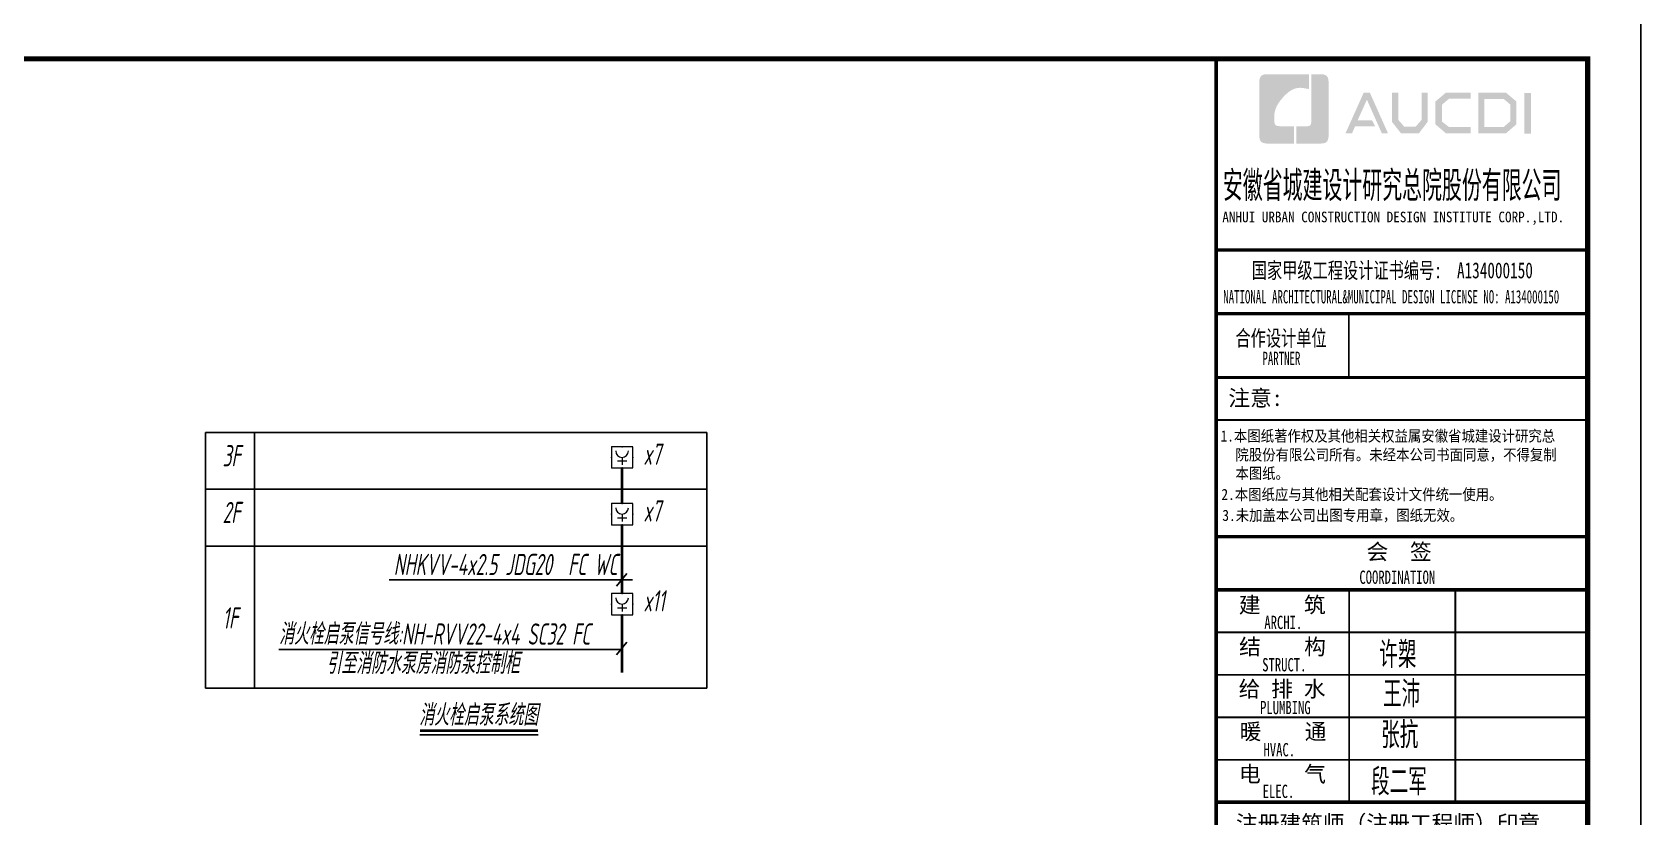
# Model space of a CAD drawing. Extents: x 491024 to 1725648, y 860327 to 1705161.
# Drawn here: x 579919 to 610215, y 988673 to 1003450 of the extents above; entities that cross this region are included whole.
import ezdxf
from ezdxf.enums import TextEntityAlignment as Align

# ---------------------------------------------------------------- set-up
doc = ezdxf.new("R2010")
doc.units = 0
doc.header["$LTSCALE"] = 1000
doc.header["$MEASUREMENT"] = 0
for name, color, linetype in [('!!DIM-动力', 7, 'Continuous'), ('DIM-照明', 3, 'Continuous'), ('PUB_TITLE', 7, 'Continuous'), ('WIRE-通讯', 4, 'Continuous'), ('图框', 140, 'Continuous'), ('图签文字', 147, 'Continuous')]:
    doc.layers.add(name, color=color, linetype=linetype)
doc.layers.add('EQUIP-消防', color=3, linetype='Continuous', lineweight=18)
doc.styles.add('HT', font='simhei.ttf')
doc.styles.add('HZTXT', font='gbeitc.shx', dxfattribs={"width": 0.8, "height": 400, "bigfont": 'hztxt.shx'})
doc.styles.get("Standard").update_dxf_attribs({"font": 'gbenor.shx', "bigfont": 'gbcbig.shx'})
doc.styles.add('建筑图签-1', font='simhei.ttf', dxfattribs={"width": 0.7})
doc.styles.add('建筑图签-2', font='TXT.shx', dxfattribs={"width": 0.5, "bigfont": 'HZTXT.shx'})

# ---------------------------------------------------------------- blocks, each defined once
blk = doc.blocks.new('院标1')
h = blk.add_hatch(color=150)
h.dxf.hatch_style = 1
h.set_gradient(color1=(33, 113, 253), color2=(33, 113, 253), tint=1, name='INVCURVED')
edge = h.paths.add_edge_path()
edge.add_spline(control_points=[(116373, 648379), (116379, 648379), (116382, 648379), (116391, 648379), (116391, 648379), (116391, 648379), (116616, 648379), (116616, 648379), (116616, 648379), (116616, 648379), (116616, 648054), (116616, 648054), (116616, 648054), (116616, 648054), (116108, 648054), (116108, 648054), (116108, 648054), (116028, 648054), (115963, 648111), (115963, 648199), (115963, 648199), (115963, 648199), (115963, 649215), (115963, 649215), (115963, 649215), (115963, 649295), (116018, 649360), (116108, 649360), (116108, 649360), (116108, 649360), (116897, 649360), (116897, 649360), (116897, 649360), (116897, 649360), (116897, 649080), (116897, 649080), (116897, 649080), (116897, 649080), (116566, 649140), (116356, 648859), (116356, 648859), (116245, 648719), (116240, 648545), (116247, 648466), (116247, 648466), (116254, 648386), (116247, 648466), (116247, 648466), (116247, 648466), (116247, 648466), (116258, 648374), (116373, 648379)], knot_values=[0, 0, 0, 0, 0.071429, 0.071429, 0.071429, 0.107143, 0.142857, 0.142857, 0.142857, 0.178571, 0.214286, 0.214286, 0.214286, 0.25, 0.285714, 0.285714, 0.285714, 0.321429, 0.357143, 0.357143, 0.357143, 0.392857, 0.428571, 0.428571, 0.428571, 0.464286, 0.5, 0.5, 0.5, 0.535714, 0.571429, 0.571429, 0.571429, 0.607143, 0.642857, 0.642857, 0.642857, 0.678571, 0.714286, 0.714286, 0.714286, 0.75, 0.785714, 0.785714, 0.785714, 0.821429, 0.857143, 0.857143, 0.857143, 0.928571, 1, 1, 1, 1], degree=3, periodic=0)
h = blk.add_hatch(color=150)
h.dxf.hatch_style = 1
h.set_gradient(color1=(33, 113, 253), color2=(33, 113, 253), tint=1, name='INVCURVED')
edge = h.paths.add_edge_path()
edge.add_spline(control_points=[(117268, 649215), (117268, 649215), (117268, 648199), (117268, 648199), (117268, 648199), (117268, 648114), (117212, 648054), (117123, 648054), (117123, 648054), (117123, 648054), (116663, 648054), (116663, 648054), (116663, 648054), (116663, 648054), (116663, 648379), (116663, 648379), (116663, 648379), (116663, 648379), (116865, 648379), (116865, 648379), (116865, 648379), (116907, 648379), (116941, 648413), (116941, 648455), (116941, 648455), (116941, 648455), (116941, 649360), (116941, 649360), (116941, 649360), (116941, 649360), (117123, 649360), (117123, 649360), (117123, 649360), (117204, 649360), (117268, 649306), (117268, 649215)], knot_values=[0, 0, 0, 0, 0.1, 0.1, 0.1, 0.15, 0.2, 0.2, 0.2, 0.25, 0.3, 0.3, 0.3, 0.35, 0.4, 0.4, 0.4, 0.45, 0.5, 0.5, 0.5, 0.55, 0.6, 0.6, 0.6, 0.65, 0.7, 0.7, 0.7, 0.75, 0.8, 0.8, 0.8, 0.9, 1, 1, 1, 1], degree=3, periodic=0)
blk = doc.blocks.new('2q3q2342q35q2343r5q23rwetr')
at = {"layer": 'PUB_TITLE'}
h = blk.add_hatch(color=147, dxfattribs=at)
h.paths.add_polyline_path([(3533426, 3160669), (3533552, 3160669), (3533552, 3159898), (3533426, 3159898)])
h.paths.add_polyline_path([(3532673, 3160552), (3532673, 3160026), (3533034, 3160026), (3533158, 3160133), (3533158, 3160451), (3533038, 3160552)], flags=16)
h.paths.add_polyline_path([(3532555, 3160670), (3532555, 3159908), (3533078, 3159908), (3533276, 3160078), (3533276, 3160506), (3533081, 3160670)])
h.paths.add_polyline_path([(3532412, 3160674), (3532412, 3160558), (3532005, 3160558), (3531873, 3160447), (3531873, 3160128), (3532005, 3160025), (3532415, 3160025), (3532415, 3159904), (3531951, 3159904), (3531748, 3160078), (3531748, 3160506), (3531947, 3160674)])
h.paths.add_polyline_path([(3530929, 3160672), (3531050, 3160672), (3531050, 3160161), (3531164, 3160030), (3531375, 3160030), (3531489, 3160161), (3531489, 3160672), (3531603, 3160672), (3531603, 3160124), (3531438, 3159907), (3531101, 3159907), (3530929, 3160126)])
h.paths.add_polyline_path([(3530398, 3160671), (3530515, 3160671), (3530857, 3159906), (3530741, 3159906), (3530459, 3160540), (3530284, 3160152), (3530556, 3160152), (3530616, 3160037), (3530236, 3160037), (3530177, 3159904), (3530054, 3159904)])
at = {"layer": '图框'}
for p, q in [((3527618, 3157710), (3534618, 3157710)), ((3527618, 3157710), (3534618, 3157710)), ((3527618, 3156510), (3534618, 3156510))]:
    blk.add_line(p, q, dxfattribs=at)
for points, const_width in [([(3527618, 3121310), (3527618, 3161310)], 70), ([(3527618, 3157710), (3534618, 3157710)], 60), ([(3527618, 3156510), (3534618, 3156510)], 60), ([(3527618, 3156510), (3534618, 3156510)], 60), ([(3530118, 3156510), (3530118, 3155310)], 35), ([(3527618, 3155310), (3534618, 3155310)], 60), ([(3527618, 3155310), (3534618, 3155310)], 60), ([(3527618, 3154510), (3534618, 3154510)], 35), ([(3527626, 3152310), (3534626, 3152310)], 60), ([(3527626, 3151310), (3534626, 3151310)], 70), ([(3527626, 3151310), (3534626, 3151310)], 70), ([(3530126, 3151310), (3530126, 3147310)], 35), ([(3532126, 3151310), (3532126, 3147310)], 35), ([(3527626, 3150510), (3534626, 3150510)], 35), ([(3527626, 3149710), (3534626, 3149710)], 35), ([(3527626, 3148910), (3534626, 3148910)], 35), ([(3527626, 3148110), (3534626, 3148110)], 35), ([(3527626, 3147310), (3534626, 3147310)], 70)]:
    blk.add_lwpolyline(points, dxfattribs=dict(at, const_width=const_width))
blk.add_blockref('院标1', (3412469, 2511661))
at = {"layer": 'PUB_TITLE', "style": 'HT', "width": 0.88}
for s, p in [('1.本图纸著作权及其他相关权益属安徽省城建设计研究总', (3527703, 3154103)), ('院股份有限公司所有。未经本公司书面同意，不得复制', (3527983, 3153749)), ('本图纸。', (3527983, 3153399)), (' 2.本图纸应与其他相关配套设计文件统一使用。 ', (3527593, 3153002)), ('3.未加盖本公司出图专用章，图纸无效。', (3527736, 3152608))]:
    blk.add_text(s, height=210, dxfattribs=at).set_placement(p)
at = {"layer": '图签文字', "color": 7, "style": '建筑图签-1'}
for s, height, width, p in [('安徽省城建设计研究总院股份有限公司', 500, 0.55, (3527746, 3158687)), ('国家甲级工程设计证书编号:  A134000150', 300, 0.7, (3528290, 3157177)), ('合作设计单位', 300, 0.7, (3527983, 3155900))]:
    blk.add_text(s, height=height, dxfattribs=dict(at, width=width)).set_placement(p)
at = {"layer": '图签文字', "linetype": 'Continuous', "style": '建筑图签-1', "width": 0.91}
blk.add_text('ANHUI URBAN CONSTRUCTION DESIGN INSTITUTE CORP.,LTD.', height=200, dxfattribs=at).set_placement((3527736, 3158232))
at = {"layer": '图签文字', "style": '建筑图签-1'}
for s, width, p in [('NATIONAL ARCHITECTURAL&MUNICIPAL DESIGN LICENSE NO: A134000150', 0.6, (3527754, 3156705)), ('PARTNER', 0.6, (3528492, 3155544)), ('COORDINATION', 0.7, (3530317, 3151423)), ('ARCHI.', 0.7, (3528527, 3150572)), ('STRUCT.', 0.7, (3528487, 3149775)), ('PLUMBING', 0.7, (3528447, 3148969)), ('HVAC.', 0.7, (3528511, 3148175)), ('ELEC.', 0.7, (3528496, 3147391))]:
    blk.add_text(s, height=250, dxfattribs=dict(at, width=width)).set_placement(p)
at = {"layer": '图签文字', "color": 7, "style": '建筑图签-1'}
for s, p in [('注意:', (3527849, 3154773)), ('会  签', (3530452, 3151878)), ('建    筑', (3528047, 3150877)), ('结    构', (3528052, 3150089)), ('给 排 水', (3528043, 3149295)), ('暖    通', (3528061, 3148492)), ('电    气', (3528051, 3147692)), ('注册建筑师（注册工程师）印章', (3527993, 3146764))]:
    blk.add_text(s, height=300, dxfattribs=at).set_placement(p)
at = {"layer": '图签文字', "color": 1, "style": '建筑图签-2', "width": 0.7}
for s, p in [('许槊', (3530692, 3149838)), ('王沛', (3530763, 3149097)), ('张抗', (3530727, 3148326)), ('段二军', (3530538, 3147442))]:
    blk.add_text(s, height=500, dxfattribs=at).set_placement(p)
blk = doc.blocks.new('$equip$00002656')
for p, q in [((-0.5, 1), (-0.5, 0)), ((0.5, 1), (-0.5, 1)), ((0.5, 0), (0.5, 1)), ((-0.5, 0), (0.5, 0)), ((-0.219, 0.331), (0.222, 0.331)), ((0, 0.5), (0, 0.15))]:
    blk.add_line(p, q)
at = {"const_width": 0.04}
blk.add_lwpolyline([(-0.5, 1), (0.5, 1), (0.5, 0), (-0.5, 0), (-0.5, 1), (0.5, 1)], dxfattribs=at)
blk.add_arc((0, 0.8), 0.3, 180, 0)
for p in [(0, 1), (-0.5, 0.5), (0, 0), (0.5, 0.5)]:
    blk.add_point(p)
at = {"color": 7, "flags": 1}
for tag, height, p in [('A', 0.00002, (0, 0)), ('B', 0.4, (0.762, 0.292))]:
    blk.add_attdef(tag, text='', height=height, dxfattribs=at).set_placement(p, align=Align.MIDDLE_CENTER)

msp = doc.modelspace()

# ---------------------------------------------------------------- linework, layer by layer
at = {"layer": '!!DIM-动力'}
for p, q in [((583186, 995910.3), (583186, 991098.4)), ((583186, 995910.3), (592622.8, 995910.3)), ((584105.6, 995910.3), (584105.6, 991098.4)), ((592622.8, 995910.3), (592622.8, 991098.4)), ((583186, 994841.3), (592622.8, 994841.3)), ((583186, 993772.2), (592622.8, 993772.2)), ((591117.7, 993252.5), (590922.8, 993016.6)), ((591117.7, 991959.4), (590922.8, 991723.5)), ((583186, 991098.4), (592622.8, 991098.4))]:
    msp.add_line(p, q, dxfattribs=at)
for points in [[(586640.3, 993134.6), (591224.5, 993134.6)], [(584566.1, 991825.4), (591007, 991825.4)]]:
    msp.add_lwpolyline(points, dxfattribs=at)
at = {"layer": 'DIM-照明'}
msp.add_line((587221.9, 990219.5), (589448.1, 990219.5), dxfattribs=at)
at = {"layer": 'DIM-照明', "const_width": 50}
msp.add_lwpolyline([(587220.7, 990295.7), (589447.6, 990295.7)], dxfattribs=at)
at = {"layer": 'WIRE-通讯', "linetype": 'Continuous', "const_width": 50}
for points in [[(591028.2, 994573.2), (591028.2, 995242.3)], [(591028.2, 992879.1), (591028.2, 994173.2)], [(591028.2, 991390.3), (591028.2, 991390.3), (591028.2, 992479.1)]]:
    msp.add_lwpolyline(points, dxfattribs=at)
at = {"layer": '图框'}
msp.add_lwpolyline([(550815, 1003901.8), (610214.8, 1003901.8), (610214.8, 961947.6), (550815, 961947.6)], close=True, dxfattribs=at)
at = {"layer": '图框', "const_width": 100}
msp.add_lwpolyline([(553315, 962947.6), (609215, 962947.6), (609215, 1002947.6), (553315, 1002947.6)], close=True, dxfattribs=at)

# ---------------------------------------------------------------- block references
at = {"layer": 'EQUIP-消防', "linetype": 'ByBlock', "ltscale": 0.5, "xscale": 400, "yscale": 400, "zscale": 400}
for p in [(591028.2, 995242.3), (591028.2, 994173.2), (591028.2, 992479.1)]:
    msp.add_blockref('$equip$00002656', p, dxfattribs=at)
at = {"layer": '图框'}
msp.add_blockref('2q3q2342q35q2343r5q23rwetr', (-2925402.8, -2158362.5), dxfattribs=at)

# ---------------------------------------------------------------- texts
at = {"layer": 'DIM-照明', "style": 'HZTXT', "width": 0.7}
for s, p in [('3F', (583505.2, 995273)), ('x7', (591431.8, 995302.8, 959.7)), ('x7', (591431.8, 994233.8, 959.7)), ('2F', (583505.2, 994204)), ('NHKVV-4x2.5 JDG20  FC WC ', (586728.8, 993225, 959.7)), ('x11', (591431.8, 992539.7, 959.7)), ('1F', (583505.2, 992217.5)), ('消火栓启泵信号线:NH-RVV22-4x4 SC32 FC', (584566.1, 991915.8, 959.7)), ('引至消防水泵房消防泵控制柜', (585457.7, 991364.3, 959.7)), ('消火栓启泵系统图', (587205.2, 990391.3))]:
    msp.add_text(s, height=400, dxfattribs=at).set_placement(p)

doc.saveas('drawing.dxf')
